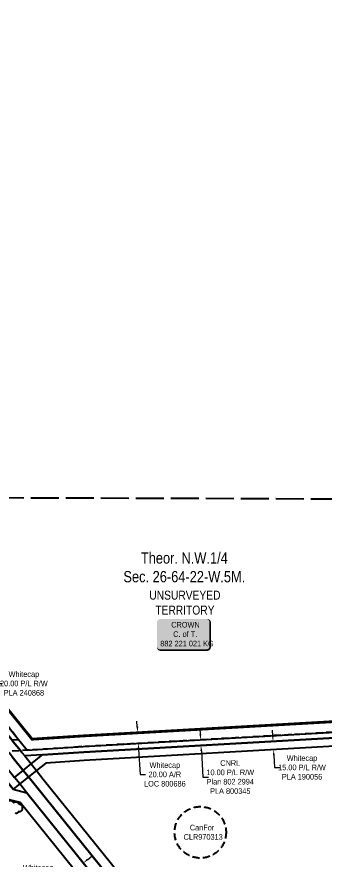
# Model space of a CAD drawing. Extents: x 479172 to 490274, y 6044075 to 6051612.
# Drawn here: x 485535 to 486084, y 6046805 to 6048309 of the extents above; entities that cross this region are included whole.
import ezdxf

# ---------------------------------------------------------------- set-up
doc = ezdxf.new("R2010")
doc.units = 0
doc.header["$LTSCALE"] = 5
doc.header["$PDSIZE"] = 0.5
for name, pattern in [('0', [1, 1, 0]), ('foc-ACCESSROAD', [3.75, 2.5, -1.25]), ('foc-UNSURVEYED', [12.5, 10, -2.5])]:
    doc.linetypes.add(name, pattern=pattern)
doc.layers.get('Defpoints').update_dxf_attribs({"color": 9})
for name, color, linetype in [('AS-OWNER', 7, 'Continuous'), ('C-AR', 13, 'foc-ACCESSROAD'), ('C-RW', 13, 'Continuous'), ('C-SYMBOL', 7, 'Continuous'), ('F-RW', 190, 'Continuous'), ('F-WS', 190, 'foc-ACCESSROAD'), ('L-UNS-T', 3, 'Continuous'), ('L-USEC', 7, 'foc-UNSURVEYED'), ('P-PROPOSED', 10, 'Continuous'), ('T-BUSH', 110, '0')]:
    doc.layers.add(name, color=color, linetype=linetype)
for name, color, linetype, lineweight in [('C-AR-T', 13, 'Continuous', 9), ('C-RW-T', 13, 'Continuous', 9), ('F-RW-T', 190, 'Continuous', 9), ('F-WS-T', 190, 'Continuous', 9)]:
    doc.layers.add(name, color=color, linetype=linetype, lineweight=lineweight)
doc.styles.add('175L', font='ARIALN.TTF', dxfattribs={"height": 20})
doc.styles.add('80', font='ARIALN.TTF', dxfattribs={"height": 10})
doc.styles.add('80CG', font='ARIALN.TTF', dxfattribs={"height": 10})
doc.styles.add('80L', font='ARIALN.TTF', dxfattribs={"height": 10})
doc.dimstyles.new('Compass 5 000', dxfattribs={"dimscale": 5, "dimtxt": 9, "dimasz": 2, "dimexe": 0.2, "dimexo": 0.0625, "dimgap": 0.5, "dimtad": 0, "dimtih": 1, "dimtoh": 1, "dimzin": 0, "dimdsep": 46, "dimtxsty": '80CG', "dimcen": 0.1, "dimse1": 1, "dimse2": 1, "dimclrd": 256, "dimclrt": 256, "dimaunit": 1, "dimadec": 4, "dimazin": 0, "dimtfac": 0.06, "dimtofl": 0, "dimtmove": 0, "dimatfit": 1, "dimfxl": 0.2, "dimtolj": 1, "dimtzin": 0, "dimlwd": -1, "dimarcsym": 0})

# ---------------------------------------------------------------- blocks, each defined once
blk = doc.blocks.new('*U419')
h = blk.add_hatch(color=255)
edge = h.paths.add_edge_path()
edge.add_line((-41.5, -28.5), (41.5, -28.5))
edge.add_arc((41.5, -22.5), 6, 270, 360)
edge.add_line((47.5, -22.5), (47.5, 21))
edge.add_arc((41.5, 21), 6, 0, 90)
edge.add_line((41.5, 27), (-41.5, 27))
edge.add_arc((-41.5, 21), 6, 90, 180)
edge.add_line((-47.5, 21), (-47.5, -22.5))
edge.add_arc((-41.5, -22.5), 6, 180, 270)
at = {"color": 14, "flags": 128}
blk.add_lwpolyline([(-41.5, -28.5, 3, 3, 0), (41.5, -28.5, 3, 3, 0.414214), (47.5, -22.5, 3, 3, 0), (47.5, 21, 3, 0, 0.414214), (41.5, 27, 0, 0, 0), (-41.5, 27, 0, 0, 0.414214), (-47.5, 21, 0, 0, 0), (-47.5, -22.5, 0, 3, 0.414214)], format="xyseb", close=True, dxfattribs=at)
at = {"color": 14, "style": '80'}
blk.add_attdef('ENTER_TEXT_001', (-26.8, -4.9), '', height=10, dxfattribs=at)
blk = doc.blocks.new('*D484')
at = {"layer": 'C-AR-T', "transparency": 16777216}
for p, q in [((485750.5, 6047041.1), (485749.9, 6047051.1)), ((485752.8, 6047001.2), (485755.4, 6046955.8)), ((485755.4, 6046955.8), (485765.4, 6046955.8))]:
    blk.add_line(p, q, dxfattribs=at)
for points in [[(485752.2, 6047041.2), (485748.8, 6047041), (485751.1, 6047031.1)], [(485754.5, 6047001.3), (485751.1, 6047001.1), (485752.2, 6047011.2)]]:
    blk.add_solid(points, dxfattribs=at)
at = {"layer": 'Defpoints', "color": 0, "transparency": 16777216}
for p in [(485780, 6047032.8), (485752.2, 6047011.2), (485781.2, 6047012.9)]:
    blk.add_point(p, dxfattribs=at)
at = {"layer": 'C-AR-T', "transparency": 16777216, "insert": (485799.7, 6046955.8), "char_height": 10, "attachment_point": 5, "style": '80CG'}
blk.add_mtext('\\A1;Whitecap\\P20.00 A/R\\PLOC 800686', dxfattribs=at)
blk = doc.blocks.new('*D486')
at = {"layer": 'C-AR-T', "transparency": 16777216}
for p, q in [((485992.4, 6047025), (485991.9, 6047035)), ((485994.5, 6046990), (485995.7, 6046968.3)), ((485995.7, 6046968.3), (486005.7, 6046968.3))]:
    blk.add_line(p, q, dxfattribs=at)
for points in [[(485994.1, 6047025.1), (485990.8, 6047024.9), (485993, 6047015)], [(485996.1, 6046990.1), (485992.8, 6046989.9), (485993.9, 6047000)]]:
    blk.add_solid(points, dxfattribs=at)
at = {"layer": 'Defpoints', "color": 0, "transparency": 16777216}
for p in [(486021.4, 6047016.6), (485993.9, 6047000), (486022.3, 6047001.7)]:
    blk.add_point(p, dxfattribs=at)
at = {"layer": 'C-AR-T', "transparency": 16777216, "insert": (486044.8, 6046968.3), "char_height": 10, "attachment_point": 5, "style": '80CG'}
blk.add_mtext('\\A1;Whitecap\\P15.00 P/L R/W\\PPLA 190056', dxfattribs=at)
blk = doc.blocks.new('*D500')
at = {"layer": 'Defpoints', "color": 0, "transparency": 16777216}
for p in [(485749.6, 6046740.4), (485756.4, 6046731.9), (485742.2, 6046720.5)]:
    blk.add_point(p, dxfattribs=at)
at = {"layer": 'F-RW-T', "transparency": 16777216}
for p, q in [((485757.4, 6046746.6), (485765.2, 6046752.9)), ((485765.2, 6046752.9), (485775.2, 6046752.9)), ((485727.6, 6046722.6), (485719.8, 6046716.3))]:
    blk.add_line(p, q, dxfattribs=at)
for points in [[(485756.3, 6046747.9), (485758.4, 6046745.3), (485749.6, 6046740.4)], [(485726.5, 6046723.9), (485728.6, 6046721.3), (485735.4, 6046728.9)]]:
    blk.add_solid(points, dxfattribs=at)
at = {"layer": 'F-RW-T', "transparency": 16777216, "insert": (485814.3, 6046752.9), "char_height": 10, "attachment_point": 5, "style": '80CG'}
blk.add_mtext('\\A1;CNRL\\P18.29 P/L R/W\\PPlan 782 2854\\PPLA 770729', dxfattribs=at)
blk = doc.blocks.new('*D501')
at = {"layer": 'Defpoints', "color": 0, "transparency": 16777216}
for p in [(485864.3, 6047007.6), (485897.1, 6047019.5), (485897.7, 6047009.5)]:
    blk.add_point(p, dxfattribs=at)
at = {"layer": 'F-RW-T', "transparency": 16777216}
for p, q in [((485863.2, 6047027.6), (485862.6, 6047037.6)), ((485864.9, 6046997.6), (485867.5, 6046951.1)), ((485867.5, 6046951.1), (485877.5, 6046951.1))]:
    blk.add_line(p, q, dxfattribs=at)
for points in [[(485864.8, 6047027.7), (485861.5, 6047027.5), (485863.7, 6047017.6)], [(485866.5, 6046997.7), (485863.2, 6046997.5), (485864.3, 6047007.6)]]:
    blk.add_solid(points, dxfattribs=at)
at = {"layer": 'F-RW-T', "transparency": 16777216, "insert": (485916.6, 6046951.1), "char_height": 10, "attachment_point": 5, "style": '80CG'}
blk.add_mtext('\\A1;CNRL\\P10.00 P/L R/W\\PPlan 802 2994\\PPLA 800345', dxfattribs=at)
blk = doc.blocks.new('*D510')
at = {"layer": 'C-RW-T', "transparency": 16777216}
for p, q in [((485661.9, 6046804.1), (485669.7, 6046810.4)), ((485622.8, 6046772.6), (485612.8, 6046772.6)), ((485630.6, 6046778.9), (485622.8, 6046772.6))]:
    blk.add_line(p, q, dxfattribs=at)
for points in [[(485660.8, 6046805.4), (485662.9, 6046802.8), (485654.1, 6046797.8)], [(485629.5, 6046780.2), (485631.6, 6046777.6), (485638.4, 6046785.1)]]:
    blk.add_solid(points, dxfattribs=at)
at = {"layer": 'Defpoints', "color": 0, "transparency": 16777216}
for p in [(485654.1, 6046797.8), (485638.4, 6046785.1), (485638.4, 6046785.1)]:
    blk.add_point(p, dxfattribs=at)
at = {"layer": 'C-RW-T', "transparency": 16777216, "insert": (485573.3, 6046772.6), "char_height": 10, "attachment_point": 5, "style": '80CG'}
blk.add_mtext('\\A1;Whitecap\\P20.00 P/L R/W\\PPLA 240868', dxfattribs=at)
blk = doc.blocks.new('*D512')
at = {"layer": 'C-RW-T', "transparency": 16777216}
for p, q in [((485428.2, 6047061.7), (485498.3, 6047118.2)), ((485498.3, 6047118.2), (485508.3, 6047118.2)), ((485397.1, 6047036.6), (485389.3, 6047030.3))]:
    blk.add_line(p, q, dxfattribs=at)
for points in [[(485427.2, 6047063), (485429.3, 6047060.4), (485420.4, 6047055.4)], [(485396, 6047037.9), (485398.1, 6047035.3), (485404.8, 6047042.8)]]:
    blk.add_solid(points, dxfattribs=at)
at = {"layer": 'Defpoints', "color": 0, "transparency": 16777216}
for p in [(485415.3, 6047061.8), (485420.4, 6047055.4), (485399.7, 6047049.2)]:
    blk.add_point(p, dxfattribs=at)
at = {"layer": 'C-RW-T', "transparency": 16777216, "insert": (485547.8, 6047118.2), "char_height": 10, "attachment_point": 5, "style": '80CG'}
blk.add_mtext('\\A1;Whitecap\\P20.00 P/L R/W\\PPLA 240868', dxfattribs=at)

msp = doc.modelspace()

# ---------------------------------------------------------------- linework, layer by layer
at = {"layer": 'C-AR', "flags": 128}
for points in [[(484383.801, 6046948.842), (484483.818, 6046953.75), (484722.94, 6046965.485), (485288.896, 6047002.038), (485319.061, 6047003.985), (485461.102, 6047013.101), (485479.275, 6047014.333), (485503.892, 6047015.922), (485526.216, 6047017.364), (485538.424, 6047018.153), (485393.445, 6047197.812), (485319.964, 6047288.878), (485289.922, 6047326.108), (485188.912, 6047451.281), (485175.43, 6047467.987), (485160.552, 6047486.421), (484564.722, 6048224.807), (484538.192, 6048257.686), (484488.393, 6048319.406), (484293.591, 6048560.84), (484124.44, 6048626.273), (483805.441, 6049064.592), (483830.247, 6049064.5), (484137.149, 6048642.803), (484305.798, 6048577.565), (484488.5, 6048351.128), (484563.969, 6048257.59), (484580.288, 6048237.368), (485214.689, 6047451.189), (485290.023, 6047357.836), (485320.064, 6047320.606), (485562.854, 6047019.731), (485592.865, 6047021.67), (485633.096, 6047024.268), (485652.802, 6047025.541), (485792.412, 6047033.486), (486113.962, 6047051.8), (486339.733, 6047064.655), (486415.702, 6047069.287), (486435.701, 6047070.433), (486450.701, 6047071.292), (486918.893, 6047098.14), (486949.057, 6047099.87), (487398.72, 6047125.654), (487743.806, 6047144.554), (487984.336, 6047157.727), (488332.681, 6047176.804), (488547.351, 6047189.579), (488548.588, 6047189.653), (488578.752, 6047191.448), (488911, 6047211.216), (489079.281, 6047221.237), (489086.679, 6047225.016), (489100.561, 6047238.122), (489109.341, 6047260.874), (489105.399, 6047438.598), (489103.18, 6047538.617)], [(490272.233, 6044454.778), (490202.329, 6044424.141), (490172.142, 6044410.911), (489881.273, 6044283.419), (489834.317, 6044288.807), (489828.359, 6044289.491), (489550.007, 6044321.438), (489540.058, 6044322.581), (489539.631, 6044322.776), (489538.212, 6044323.655), (489535.126, 6044325.453), (489529.34, 6044328.824), (489503.917, 6044343.636), (489503.349, 6044344.416), (489490.852, 6044361.564), (489367.311, 6044531.1), (489199.589, 6044761.263), (489082.03, 6044863.593), (489073.944, 6044881.924), (489074.417, 6044893.046), (489079.177, 6045006.153), (489101.566, 6045532.335), (489122.24, 6045810.234), (489124.484, 6045840.389), (489133.847, 6045966.247), (489130.85, 6045988.351), (489133.339, 6046018.105), (489139.796, 6046039.484), (489152.99, 6046169.486), (489154.51, 6046538.17), (489149.928, 6046634.385), (489145.267, 6046732.276), (489145.149, 6046734.937), (489134.306, 6046792.903), (489134.014, 6046793.455), (489117.465, 6046824.763), (489108.777, 6046832.047), (489055.893, 6046876.384), (488992.368, 6047022.33), (488941.203, 6047172.99), (488938.574, 6047180.809), (488937.909, 6047182.772), (488936.306, 6047187.495), (488929.524, 6047192.286), (488919.296, 6047191.677), (488909.207, 6047191.076), (488578.704, 6047171.407), (488548.54, 6047169.611), (488333.822, 6047156.834), (487985.43, 6047137.752), (487965.457, 6047136.657), (487743.753, 6047124.517), (487399.84, 6047105.683), (486949.001, 6047079.83), (486918.837, 6047078.101), (486450.757, 6047051.191), (486435.757, 6047050.324), (486340.901, 6047044.937), (486113.902, 6047031.945), (485654.02, 6047005.575), (485553.797, 6046999.101), (485541.59, 6046998.313), (485519.266, 6046996.871), (485494.64, 6046995.28), (485476.402, 6046994.097), (485318.998, 6046983.937), (485288.832, 6046981.988), (484776.305, 6046948.885), (484761.333, 6046947.918), (484724.075, 6046945.514), (484483.751, 6046933.719), (484383.735, 6046928.811)]]:
    msp.add_lwpolyline(points, dxfattribs=at)
at = {"layer": 'C-RW'}
for points in [[(484488.607, 6048382.876), (484589.742, 6048257.495), (485240.222, 6047451.099), (485246.306, 6047443.558), (485230.885, 6047431.118), (485215.316, 6047418.559), (485207.542, 6047412.288), (485193.314, 6047400.812), (485177.738, 6047388.247), (485162.168, 6047375.687), (485289.579, 6047217.694), (485319.62, 6047180.442), (485443.274, 6047027.108), (485452.874, 6047023.229), (485461.096, 6047013.011), (485476.394, 6046994.066), (485483.972, 6046984.577), (485528.539, 6046929.276), (485553.165, 6046923.029), (485777.194, 6046645.138)], [(485751.216, 6046645.23), (485541.332, 6046905.445), (485517.083, 6046911.652), (485459.536, 6046982.998), (485451.859, 6046992.515), (485440.425, 6047006.692), (485430.81, 6047010.653), (485430.424, 6047011.131), (485319.519, 6047148.618), (485289.478, 6047185.861), (485133.98, 6047378.632), (485149.619, 6047391.248), (485165.19, 6047403.807), (485180.761, 6047416.368), (485194.989, 6047427.845), (485202.763, 6047434.116), (485218.331, 6047446.675), (485214.689, 6047451.189), (484580.301, 6048237.398), (484564.046, 6048257.59), (484488.5, 6048351.224)], [(486113.827, 6047006.905), (485655.593, 6046980.629), (485586.741, 6046976.182), (485570.203, 6046962.854), (485555.974, 6046951.381), (485540.372, 6046938.813), (485528.539, 6046929.276), (485483.972, 6046984.577), (485476.403, 6046994.064), (485461.104, 6047013.006), (485447.233, 6047030.302), (485458.852, 6047039.667), (485479.275, 6047014.336), (485494.64, 6046995.28), (485502.35, 6046985.748), (485530.943, 6046950.446), (485546.562, 6046963.045), (485560.788, 6046974.521), (485581.026, 6046990.846), (485654.68, 6046995.604), (486113.872, 6047021.934)], [(485526.946, 6046987.353), (485546.562, 6046963.045), (485555.974, 6046951.381), (485568.328, 6046936.071), (485802.974, 6046645.047)], [(485777.07, 6046645.139), (485552.769, 6046923.521), (485540.372, 6046938.813), (485530.943, 6046950.446)]]:
    msp.add_lwpolyline(points, dxfattribs=at)
at = {"layer": 'F-RW'}
for points in [[(484488.393, 6048319.406), (484538.192, 6048257.687), (484564.722, 6048224.807), (485160.552, 6047486.421), (485175.43, 6047467.987), (485188.912, 6047451.281), (485289.922, 6047326.108), (485319.964, 6047288.878), (485393.445, 6047197.812), (485538.424, 6047018.153), (485541.066, 6047014.878), (485541.066, 6047014.878), (485553.797, 6046999.101), (485654.02, 6047005.575), (486113.902, 6047031.945)], [(486113.872, 6047021.934), (485654.68, 6046995.604), (485581.026, 6046990.846), (485549.271, 6046988.795), (485544.238, 6046995.031), (485541.59, 6046998.313), (485528.844, 6047014.108), (485526.216, 6047017.364), (485319.914, 6047273.03), (485289.872, 6047310.261), (485176.041, 6047451.327), (485163.665, 6047466.661), (485148.784, 6047485.097), (484525.328, 6048257.734), (484488.34, 6048303.572)], [(484488.34, 6048303.572), (484525.328, 6048257.734), (485148.784, 6047485.097), (485163.665, 6047466.661), (485176.041, 6047451.327), (485289.872, 6047310.261), (485319.913, 6047273.031), (485526.216, 6047017.364), (485528.844, 6047014.108), (485541.59, 6046998.313), (485544.238, 6046995.031), (485549.271, 6046988.795), (485560.788, 6046974.521), (485570.203, 6046962.854), (485582.515, 6046947.597), (485826.521, 6046644.964)], [(485802.974, 6046645.047), (485568.328, 6046936.071), (485555.976, 6046951.377), (485546.561, 6046963.044), (485526.946, 6046987.353), (485521.886, 6046993.625), (485519.266, 6046996.871), (485506.491, 6047012.701), (485503.892, 6047015.922), (485319.822, 6047244.037), (485289.78, 6047281.268), (485152.485, 6047451.411), (485142.139, 6047464.229), (485127.257, 6047482.666), (485057.979, 6047568.504), (484501.768, 6048257.822), (484488.242, 6048274.583)]]:
    msp.add_lwpolyline(points, dxfattribs=at)
at = {"layer": 'F-WS', "flags": 128}
msp.add_lwpolyline([(485909.038, 6046853.708), (485909.056, 6046852.104), (485909.018, 6046850.5), (485908.923, 6046848.899), (485908.773, 6046847.302), (485908.567, 6046845.711), (485908.306, 6046844.128), (485907.99, 6046842.556), (485907.619, 6046840.995), (485907.194, 6046839.448), (485906.715, 6046837.917), (485906.183, 6046836.404), (485905.598, 6046834.91), (485904.962, 6046833.437), (485904.275, 6046831.988), (485903.537, 6046830.564), (485902.751, 6046829.165), (485901.916, 6046827.796), (485901.033, 6046826.456), (485900.105, 6046825.148), (485899.131, 6046823.874), (485898.113, 6046822.633), (485897.053, 6046821.429), (485895.952, 6046820.263), (485894.81, 6046819.137), (485893.63, 6046818.05), (485892.412, 6046817.006), (485891.159, 6046816.004), (485889.872, 6046815.047), (485888.552, 6046814.135), (485887.201, 6046813.27), (485885.821, 6046812.453), (485884.413, 6046811.685), (485882.979, 6046810.965), (485881.521, 6046810.297), (485880.04, 6046809.68), (485878.539, 6046809.115), (485877.019, 6046808.602), (485875.482, 6046808.143), (485873.93, 6046807.738), (485872.364, 6046807.387), (485870.788, 6046807.091), (485869.202, 6046806.851), (485867.608, 6046806.666), (485866.009, 6046806.536), (485864.407, 6046806.462), (485862.803, 6046806.445), (485861.199, 6046806.483), (485859.598, 6046806.577), (485858.001, 6046806.728), (485856.41, 6046806.933), (485854.828, 6046807.194), (485853.255, 6046807.511), (485851.694, 6046807.882), (485850.147, 6046808.307), (485848.616, 6046808.786), (485847.103, 6046809.318), (485845.609, 6046809.902), (485844.137, 6046810.538), (485842.688, 6046811.226), (485841.263, 6046811.963), (485839.865, 6046812.75), (485838.495, 6046813.585), (485837.156, 6046814.467), (485835.848, 6046815.396), (485834.573, 6046816.369), (485833.333, 6046817.387), (485832.129, 6046818.447), (485830.963, 6046819.549), (485829.836, 6046820.691), (485828.749, 6046821.871), (485827.705, 6046823.088), (485826.703, 6046824.342), (485825.746, 6046825.629), (485824.835, 6046826.948), (485823.97, 6046828.299), (485823.153, 6046829.68), (485822.384, 6046831.088), (485821.665, 6046832.522), (485820.996, 6046833.98), (485820.379, 6046835.46), (485819.814, 6046836.962), (485819.302, 6046838.482), (485818.843, 6046840.019), (485818.437, 6046841.571), (485818.086, 6046843.136), (485817.791, 6046844.713), (485817.55, 6046846.299), (485817.365, 6046847.892), (485817.162, 6046851.094), (485817.144, 6046852.698), (485817.182, 6046854.301), (485817.277, 6046855.903), (485817.427, 6046857.499), (485817.632, 6046859.09), (485817.894, 6046860.673), (485818.21, 6046862.246), (485818.581, 6046863.807), (485819.006, 6046865.353), (485819.485, 6046866.884), (485820.017, 6046868.397), (485820.602, 6046869.892), (485821.238, 6046871.364), (485821.925, 6046872.813), (485822.662, 6046874.238), (485823.449, 6046875.636), (485824.284, 6046877.005), (485825.167, 6046878.345), (485826.095, 6046879.653), (485827.069, 6046880.928), (485828.086, 6046882.168), (485829.147, 6046883.372), (485830.248, 6046884.538), (485831.39, 6046885.665), (485832.57, 6046886.751), (485833.787, 6046887.796), (485835.041, 6046888.797), (485836.328, 6046889.755), (485837.648, 6046890.666), (485838.999, 6046891.531), (485840.379, 6046892.348), (485841.787, 6046893.117), (485843.221, 6046893.836), (485844.679, 6046894.505), (485846.16, 6046895.122), (485847.661, 6046895.687), (485849.181, 6046896.199), (485850.718, 6046896.658), (485852.27, 6046897.063), (485853.835, 6046897.414), (485855.412, 6046897.71), (485856.998, 6046897.951), (485858.591, 6046898.136), (485860.19, 6046898.265), (485861.793, 6046898.339), (485863.397, 6046898.357), (485865.001, 6046898.319), (485866.602, 6046898.224), (485868.199, 6046898.074), (485869.79, 6046897.868), (485871.372, 6046897.607), (485872.945, 6046897.291), (485874.505, 6046896.92), (485876.052, 6046896.495), (485877.583, 6046896.016), (485879.097, 6046895.484), (485880.591, 6046894.899), (485882.063, 6046894.263), (485883.513, 6046893.575), (485884.937, 6046892.838), (485886.335, 6046892.051), (485887.705, 6046891.216), (485889.044, 6046890.334), (485890.352, 6046889.406), (485891.627, 6046888.432), (485892.867, 6046887.414), (485894.071, 6046886.354), (485895.237, 6046885.253), (485896.364, 6046884.111), (485897.45, 6046882.931), (485898.495, 6046881.713), (485899.497, 6046880.46), (485900.454, 6046879.172), (485901.365, 6046877.853), (485902.23, 6046876.502), (485903.048, 6046875.121), (485903.816, 6046873.714), (485904.535, 6046872.28), (485905.204, 6046870.822), (485905.821, 6046869.341), (485906.386, 6046867.839), (485906.899, 6046866.32), (485907.358, 6046864.783), (485907.762, 6046863.231), (485908.113, 6046861.665), (485908.409, 6046860.089), (485908.65, 6046858.503), (485908.835, 6046856.909), (485909.038, 6046853.708)], close=True, dxfattribs=at)
at = {"layer": 'L-USEC'}
msp.add_line((485310.434, 6047450.85), (486115.147, 6047447.994), dxfattribs=at)
at = {"layer": 'P-PROPOSED', "const_width": 4.997, "flags": 128}
msp.add_lwpolyline([(486114.018, 6047050.802), (485792.469, 6047032.488), (485652.863, 6047024.543), (485633.16, 6047023.271), (485592.93, 6047020.672), (485562.401, 6047018.7), (485319.286, 6047319.979), (485289.245, 6047357.208), (485213.912, 6047450.562), (484579.51, 6048236.741), (484563.191, 6048256.963), (484487.722, 6048350.5), (484313.621, 6048566.277), (484296.577, 6048560.756), (484125.075, 6048627.099), (483806.675, 6049064.595)], dxfattribs=at)
at = {"layer": 'T-BUSH', "flags": 128}
msp.add_lwpolyline([(485389.823, 6046975.496, -0.52056705), (485399.802, 6046976.143, -0.52056705), (485409.781, 6046976.79, -0.52056705), (485419.76, 6046977.437, -0.52056705), (485429.74, 6046978.084, -0.52056705), (485439.719, 6046978.73, -0.52056705), (485449.698, 6046979.377, -0.52056705), (485459.677, 6046980.024, -0.52056705), (485469.656, 6046980.671, -0.52056705), (485479.635, 6046981.318, -0.52056705), (485485.735, 6046975.05, -0.52056705), (485490.385, 6046966.197, -0.52056705), (485493.879, 6046957.08, -0.52056705), (485493.536, 6046947.086, -0.52056705), (485493.193, 6046937.092, -0.52056705), (485499.189, 6046929.188, -0.52056705), (485505.41, 6046921.358, -0.52056705), (485511.63, 6046913.529, -0.52056705), (485519.254, 6046907.874, -0.52056705), (485528.953, 6046905.441, -0.52056705), (485538.652, 6046903.007, -0.52056705), (485544.743, 6046895.444, -0.52056705), (485537.376, 6046888.902, -0.52056705), (485532.937, 6046886.542, -0.52056705)], format="xyb", dxfattribs=at)

# ---------------------------------------------------------------- block references
at = {"layer": 'AS-OWNER'}
ref = msp.add_blockref('*U419', (485833.135, 6047206.344), dxfattribs=dict(at, xscale=0.9994789399999966, yscale=0.9994789399999966, zscale=0.9994789399999966))
ref.add_attrib('ENTER_TEXT_001', 'CROWN', (485811.086, 6047218.178), dxfattribs={"layer": '0', "color": 14, "height": 9.9948, "style": '80'})
ref.add_attrib('ENTER_TEXT_002', 'C. of T.', (485814.581, 6047201.343), dxfattribs={"layer": '0', "color": 14, "height": 9.9948, "style": '80'})
ref.add_attrib('ENTER_TEXT_003', '882 221 021 KG', (485791.55, 6047184.508), dxfattribs={"layer": '0', "color": 14, "height": 9.99479, "style": '80'})

# ---------------------------------------------------------------- texts
at = {"layer": 'C-SYMBOL', "color": 3, "insert": (485834.526, 6047352.316), "char_height": 20, "width": 215.98445, "attachment_point": 2, "style": '175L'}
msp.add_mtext('Theor. N.W.1/4 \\PSec. 26-64-22-W.5M.', dxfattribs=at)
at = {"layer": 'F-WS-T', "insert": (485835.104, 6046865.896), "char_height": 10, "attachment_point": 1, "style": '80L'}
msp.add_mtext_dynamic_manual_height_columns('\\pi9.20546;CanFor\\P\\pi-1.91323;CLR970313', width=56.21447, gutter_width=49.948, heights=[0], dxfattribs=at)
at = {"layer": 'L-UNS-T', "color": 3, "insert": (485835.528, 6047262.476), "char_height": 16, "attachment_point": 5, "style": '80L'}
msp.add_mtext_dynamic_manual_height_columns('UNSURVEYED TERRITORY', width=126.28168, gutter_width=47.45, heights=[0], dxfattribs=at)

# ---------------------------------------------------------------- dimensions: what is measured, and where the dimension line sits
at = {"layer": 'C-AR-T'}
for base, p1, p2, angle, text, picture, middle in [((485752.222, 6047011.206), (485780.028, 6047032.781), (485781.17, 6047012.866), 273.281776, 'Whitecap\\P20.00 A/R\\PLOC 800686', '*D484', (485799.702, 6046955.764)), ((485993.878, 6047000.027), (486021.407, 6047016.632), (486022.265, 6047001.654), 273.281748, 'Whitecap\\P15.00 P/L R/W\\PPLA 190056', '*D486', (486044.781, 6046968.325))]:
    dim = msp.add_linear_dim(base=base, p1=p1, p2=p2, angle=angle, text=text, dimstyle='Compass 5 000', dxfattribs=at)
    dim.commit()
    dim.dimension.update_dxf_attribs({"geometry": picture, "text_midpoint": middle, "dimtype": 161})
at = {"layer": 'C-RW-T', "color": 6}
dim = msp.add_linear_dim(base=(485420.436, 6047055.427), p1=(485399.703, 6047049.215), p2=(485415.301, 6047061.795), angle=38.883839, text='Whitecap\\P20.00 P/L R/W\\PPLA 240868', dimstyle='Compass 5 000', dxfattribs=at)
dim.commit()
dim.dimension.update_dxf_attribs({"geometry": '*D512', "text_midpoint": (485547.829, 6047118.21), "dimtype": 161})
dim = msp.add_aligned_dim(p1=(485654.092, 6046797.837), p2=(485638.361, 6046785.148), distance=0.011, text='Whitecap\\P20.00 P/L R/W\\PPLA 240868', dimstyle='Compass 5 000', dxfattribs=at)
dim.commit()
dim.dimension.update_dxf_attribs({"geometry": '*D510', "text_midpoint": (485573.26, 6046772.584)})
at = {"layer": 'F-RW-T'}
for base, p1, p2, angle, text, picture, middle in [((485864.298, 6047007.623), (485897.084, 6047019.512), (485897.656, 6047009.536), 273.281783, 'CNRL\\P10.00 P/L R/W\\PPlan 802 2994\\PPLA 800345', '*D501', (485916.625, 6046951.097)), ((485749.604, 6046740.362), (485742.157, 6046720.476), (485756.387, 6046731.949), 38.878464, 'CNRL\\P18.29 P/L R/W\\PPlan 782 2854\\PPLA 770729', '*D500', (485814.259, 6046752.916))]:
    dim = msp.add_linear_dim(base=base, p1=p1, p2=p2, angle=angle, text=text, dimstyle='Compass 5 000', dxfattribs=at)
    dim.commit()
    dim.dimension.update_dxf_attribs({"geometry": picture, "text_midpoint": middle, "dimtype": 161})

doc.saveas('drawing.dxf')
